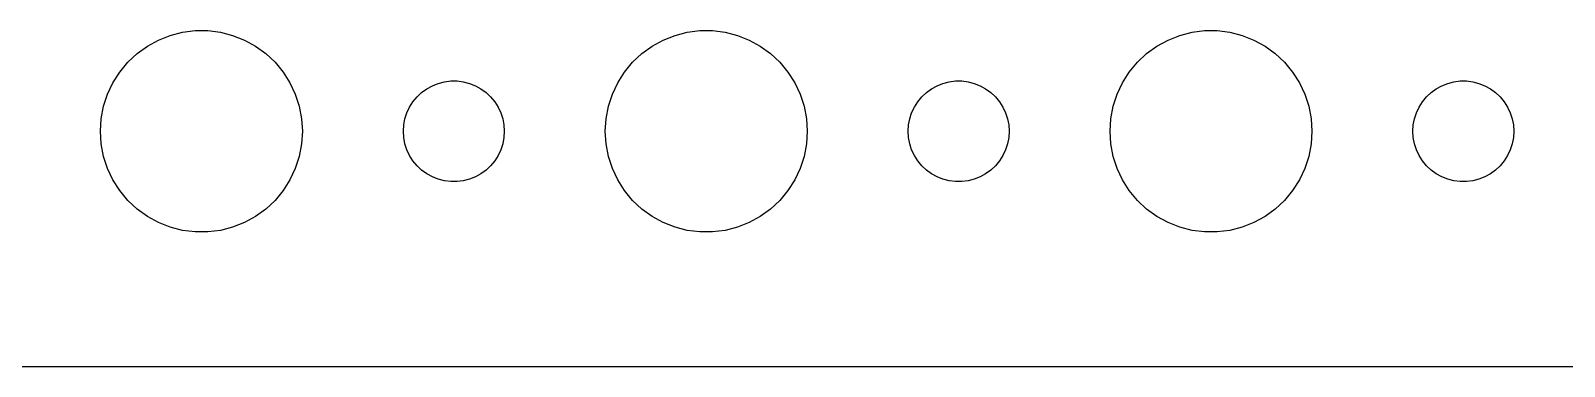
# Model space of a CAD drawing. Header units: metres. Extents: x -187 to 187, y -22 to 22.
# Drawn here: x -140.07 to -94.5, y -21.99 to -12.01 of the extents above; entities that cross this region are included whole.
import ezdxf

# ---------------------------------------------------------------- set-up
doc = ezdxf.new("R2010")
doc.units = ezdxf.units.M

msp = doc.modelspace()

# ---------------------------------------------------------------- linework, layer by layer
for p, q in [((-136.607, -12.467), (-136.277, -12.2855)), ((-136.277, -12.2855), (-135.927, -12.1468)), ((-135.927, -12.1468), (-135.562, -12.0531)), ((-135.562, -12.0531), (-135.188, -12.0059)), ((-135.188, -12.0059), (-134.812, -12.0059)), ((-134.812, -12.0059), (-134.438, -12.0531)), ((-134.438, -12.0531), (-134.073, -12.1468)), ((-134.073, -12.1468), (-133.723, -12.2855)), ((-133.723, -12.2855), (-133.393, -12.467)), ((-121.607, -12.467), (-121.277, -12.2855)), ((-121.277, -12.2855), (-120.927, -12.1468)), ((-120.927, -12.1468), (-120.562, -12.0531)), ((-120.562, -12.0531), (-120.188, -12.0059)), ((-120.188, -12.0059), (-119.812, -12.0059)), ((-119.812, -12.0059), (-119.438, -12.0531)), ((-119.438, -12.0531), (-119.073, -12.1468)), ((-119.073, -12.1468), (-118.723, -12.2855)), ((-118.723, -12.2855), (-118.393, -12.467)), ((-106.607, -12.467), (-106.277, -12.2855)), ((-106.277, -12.2855), (-105.927, -12.1468)), ((-105.927, -12.1468), (-105.562, -12.0531)), ((-105.562, -12.0531), (-105.188, -12.0059)), ((-105.188, -12.0059), (-104.812, -12.0059)), ((-104.812, -12.0059), (-104.438, -12.0531)), ((-104.438, -12.0531), (-104.073, -12.1468)), ((-104.073, -12.1468), (-103.723, -12.2855)), ((-103.723, -12.2855), (-103.393, -12.467)), ((-137.187, -12.9464), (-136.912, -12.6884)), ((-136.912, -12.6884), (-136.607, -12.467)), ((-133.393, -12.467), (-133.088, -12.6884)), ((-133.088, -12.6884), (-132.813, -12.9464)), ((-122.187, -12.9464), (-121.912, -12.6884)), ((-121.912, -12.6884), (-121.607, -12.467)), ((-118.393, -12.467), (-118.088, -12.6884)), ((-118.088, -12.6884), (-117.813, -12.9464)), ((-107.187, -12.9464), (-106.912, -12.6884)), ((-106.912, -12.6884), (-106.607, -12.467)), ((-103.393, -12.467), (-103.088, -12.6884)), ((-103.088, -12.6884), (-102.813, -12.9464)), ((-137.427, -13.2366), (-137.187, -12.9464)), ((-132.813, -12.9464), (-132.573, -13.2366)), ((-122.427, -13.2366), (-122.187, -12.9464)), ((-117.813, -12.9464), (-117.573, -13.2366)), ((-107.427, -13.2366), (-107.187, -12.9464)), ((-102.813, -12.9464), (-102.573, -13.2366)), ((-137.789, -13.8956), (-137.629, -13.5547)), ((-137.629, -13.5547), (-137.427, -13.2366)), ((-132.573, -13.2366), (-132.371, -13.5547)), ((-132.371, -13.5547), (-132.211, -13.8956)), ((-128.304, -13.7335), (-128.139, -13.6427)), ((-128.139, -13.6427), (-127.964, -13.5734)), ((-127.964, -13.5734), (-127.781, -13.5266)), ((-127.781, -13.5266), (-127.594, -13.5029)), ((-127.594, -13.5029), (-127.406, -13.5029)), ((-127.406, -13.5029), (-127.219, -13.5266)), ((-127.219, -13.5266), (-127.036, -13.5734)), ((-127.036, -13.5734), (-126.861, -13.6427)), ((-126.861, -13.6427), (-126.696, -13.7335)), ((-122.789, -13.8956), (-122.629, -13.5547)), ((-122.629, -13.5547), (-122.427, -13.2366)), ((-117.573, -13.2366), (-117.371, -13.5547)), ((-117.371, -13.5547), (-117.211, -13.8956)), ((-113.304, -13.7335), (-113.139, -13.6427)), ((-113.139, -13.6427), (-112.964, -13.5734)), ((-112.964, -13.5734), (-112.781, -13.5266)), ((-112.781, -13.5266), (-112.594, -13.5029)), ((-112.594, -13.5029), (-112.406, -13.5029)), ((-112.406, -13.5029), (-112.219, -13.5266)), ((-112.219, -13.5266), (-112.036, -13.5734)), ((-112.036, -13.5734), (-111.861, -13.6427)), ((-111.861, -13.6427), (-111.696, -13.7335)), ((-107.789, -13.8956), (-107.629, -13.5547)), ((-107.629, -13.5547), (-107.427, -13.2366)), ((-102.573, -13.2366), (-102.371, -13.5547)), ((-102.371, -13.5547), (-102.211, -13.8956)), ((-98.3037, -13.7335), (-98.1387, -13.6427)), ((-98.1387, -13.6427), (-97.9635, -13.5734)), ((-97.9635, -13.5734), (-97.7811, -13.5266)), ((-97.7811, -13.5266), (-97.5942, -13.5029)), ((-97.5942, -13.5029), (-97.4058, -13.5029)), ((-97.4058, -13.5029), (-97.2189, -13.5266)), ((-97.2189, -13.5266), (-97.0365, -13.5734)), ((-97.0365, -13.5734), (-96.8613, -13.6427)), ((-96.8613, -13.6427), (-96.6963, -13.7335)), ((-137.906, -14.2539), (-137.789, -13.8956)), ((-132.211, -13.8956), (-132.094, -14.2539)), ((-128.814, -14.2774), (-128.714, -14.1183)), ((-128.714, -14.1183), (-128.593, -13.9732)), ((-128.593, -13.9732), (-128.456, -13.8442)), ((-128.456, -13.8442), (-128.304, -13.7335)), ((-126.696, -13.7335), (-126.544, -13.8442)), ((-126.544, -13.8442), (-126.407, -13.9732)), ((-126.407, -13.9732), (-126.286, -14.1183)), ((-126.286, -14.1183), (-126.186, -14.2774)), ((-122.906, -14.2539), (-122.789, -13.8956)), ((-117.211, -13.8956), (-117.094, -14.2539)), ((-113.814, -14.2774), (-113.714, -14.1183)), ((-113.714, -14.1183), (-113.593, -13.9732)), ((-113.593, -13.9732), (-113.456, -13.8442)), ((-113.456, -13.8442), (-113.304, -13.7335)), ((-111.696, -13.7335), (-111.544, -13.8442)), ((-111.544, -13.8442), (-111.407, -13.9732)), ((-111.407, -13.9732), (-111.286, -14.1183)), ((-111.286, -14.1183), (-111.186, -14.2774)), ((-107.906, -14.2539), (-107.789, -13.8956)), ((-102.211, -13.8956), (-102.094, -14.2539)), ((-98.8145, -14.2774), (-98.7135, -14.1183)), ((-98.7135, -14.1183), (-98.5934, -13.9732)), ((-98.5934, -13.9732), (-98.4561, -13.8442)), ((-98.4561, -13.8442), (-98.3037, -13.7335)), ((-96.6963, -13.7335), (-96.5439, -13.8442)), ((-96.5439, -13.8442), (-96.4065, -13.9732)), ((-96.4065, -13.9732), (-96.2865, -14.1183)), ((-96.2865, -14.1183), (-96.1855, -14.2774)), ((-137.976, -14.624), (-137.906, -14.2539)), ((-132.094, -14.2539), (-132.024, -14.624)), ((-128.953, -14.627), (-128.895, -14.4478)), ((-128.895, -14.4478), (-128.814, -14.2774)), ((-126.186, -14.2774), (-126.105, -14.4478)), ((-126.105, -14.4478), (-126.047, -14.627)), ((-122.976, -14.624), (-122.906, -14.2539)), ((-117.094, -14.2539), (-117.024, -14.624)), ((-113.953, -14.627), (-113.895, -14.4478)), ((-113.895, -14.4478), (-113.814, -14.2774)), ((-111.186, -14.2774), (-111.105, -14.4478)), ((-111.105, -14.4478), (-111.047, -14.627)), ((-107.976, -14.624), (-107.906, -14.2539)), ((-102.094, -14.2539), (-102.024, -14.624)), ((-98.9529, -14.627), (-98.8947, -14.4478)), ((-98.8947, -14.4478), (-98.8145, -14.2774)), ((-96.1855, -14.2774), (-96.1053, -14.4478)), ((-96.1053, -14.4478), (-96.0471, -14.627)), ((-138, -15), (-137.976, -14.624)), ((-137.976, -15.376), (-138, -15)), ((-132.024, -14.624), (-132, -15)), ((-132, -15), (-132.024, -15.376)), ((-129, -15), (-128.988, -14.812)), ((-128.988, -15.188), (-129, -15)), ((-128.988, -14.812), (-128.953, -14.627)), ((-126.047, -14.627), (-126.012, -14.812)), ((-126.012, -14.812), (-126, -15)), ((-126, -15), (-126.012, -15.188)), ((-123, -15), (-122.976, -14.624)), ((-122.976, -15.376), (-123, -15)), ((-117.024, -14.624), (-117, -15)), ((-117, -15), (-117.024, -15.376)), ((-114, -15), (-113.988, -14.812)), ((-113.988, -15.188), (-114, -15)), ((-113.988, -14.812), (-113.953, -14.627)), ((-111.047, -14.627), (-111.012, -14.812)), ((-111.012, -14.812), (-111, -15)), ((-111, -15), (-111.012, -15.188)), ((-108, -15), (-107.976, -14.624)), ((-107.976, -15.376), (-108, -15)), ((-102.024, -14.624), (-102, -15)), ((-102, -15), (-102.024, -15.376)), ((-99, -15), (-98.9882, -14.812)), ((-98.9882, -15.188), (-99, -15)), ((-98.9882, -14.812), (-98.9529, -14.627)), ((-96.0471, -14.627), (-96.0118, -14.812)), ((-96.0118, -14.812), (-96, -15)), ((-96, -15), (-96.0118, -15.188)), ((-137.906, -15.7461), (-137.976, -15.376)), ((-132.024, -15.376), (-132.094, -15.7461)), ((-128.953, -15.373), (-128.988, -15.188)), ((-128.895, -15.5522), (-128.953, -15.373)), ((-126.047, -15.373), (-126.105, -15.5522)), ((-126.012, -15.188), (-126.047, -15.373)), ((-122.906, -15.7461), (-122.976, -15.376)), ((-117.024, -15.376), (-117.094, -15.7461)), ((-113.953, -15.373), (-113.988, -15.188)), ((-113.895, -15.5522), (-113.953, -15.373)), ((-111.047, -15.373), (-111.105, -15.5522)), ((-111.012, -15.188), (-111.047, -15.373)), ((-107.906, -15.7461), (-107.976, -15.376)), ((-102.024, -15.376), (-102.094, -15.7461)), ((-98.9529, -15.373), (-98.9882, -15.188)), ((-98.8947, -15.5522), (-98.9529, -15.373)), ((-96.0471, -15.373), (-96.1053, -15.5522)), ((-96.0118, -15.188), (-96.0471, -15.373)), ((-137.789, -16.1044), (-137.906, -15.7461)), ((-132.094, -15.7461), (-132.211, -16.1044)), ((-128.814, -15.7226), (-128.895, -15.5522)), ((-128.714, -15.8817), (-128.814, -15.7226)), ((-128.593, -16.0268), (-128.714, -15.8817)), ((-126.286, -15.8817), (-126.407, -16.0268)), ((-126.186, -15.7226), (-126.286, -15.8817)), ((-126.105, -15.5522), (-126.186, -15.7226)), ((-122.789, -16.1044), (-122.906, -15.7461)), ((-117.094, -15.7461), (-117.211, -16.1044)), ((-113.814, -15.7226), (-113.895, -15.5522)), ((-113.714, -15.8817), (-113.814, -15.7226)), ((-113.593, -16.0268), (-113.714, -15.8817)), ((-111.286, -15.8817), (-111.407, -16.0268)), ((-111.186, -15.7226), (-111.286, -15.8817)), ((-111.105, -15.5522), (-111.186, -15.7226)), ((-107.789, -16.1044), (-107.906, -15.7461)), ((-102.094, -15.7461), (-102.211, -16.1044)), ((-98.8145, -15.7226), (-98.8947, -15.5522)), ((-98.7135, -15.8817), (-98.8145, -15.7226)), ((-98.5934, -16.0268), (-98.7135, -15.8817)), ((-96.2865, -15.8817), (-96.4065, -16.0268)), ((-96.1855, -15.7226), (-96.2865, -15.8817)), ((-96.1053, -15.5522), (-96.1855, -15.7226)), ((-137.629, -16.4453), (-137.789, -16.1044)), ((-132.211, -16.1044), (-132.371, -16.4453)), ((-128.456, -16.1558), (-128.593, -16.0268)), ((-128.304, -16.2665), (-128.456, -16.1558)), ((-128.139, -16.3572), (-128.304, -16.2665)), ((-127.964, -16.4266), (-128.139, -16.3572)), ((-126.861, -16.3572), (-127.036, -16.4266)), ((-126.696, -16.2665), (-126.861, -16.3572)), ((-126.544, -16.1558), (-126.696, -16.2665)), ((-126.407, -16.0268), (-126.544, -16.1558)), ((-122.629, -16.4453), (-122.789, -16.1044)), ((-117.211, -16.1044), (-117.371, -16.4453)), ((-113.456, -16.1558), (-113.593, -16.0268)), ((-113.304, -16.2665), (-113.456, -16.1558)), ((-113.139, -16.3572), (-113.304, -16.2665)), ((-112.964, -16.4266), (-113.139, -16.3572)), ((-111.861, -16.3572), (-112.036, -16.4266)), ((-111.696, -16.2665), (-111.861, -16.3572)), ((-111.544, -16.1558), (-111.696, -16.2665)), ((-111.407, -16.0268), (-111.544, -16.1558)), ((-107.629, -16.4453), (-107.789, -16.1044)), ((-102.211, -16.1044), (-102.371, -16.4453)), ((-98.4561, -16.1558), (-98.5934, -16.0268)), ((-98.3037, -16.2665), (-98.4561, -16.1558)), ((-98.1387, -16.3572), (-98.3037, -16.2665)), ((-97.9635, -16.4266), (-98.1387, -16.3572)), ((-96.8613, -16.3572), (-97.0365, -16.4266)), ((-96.6963, -16.2665), (-96.8613, -16.3572)), ((-96.5439, -16.1558), (-96.6963, -16.2665)), ((-96.4065, -16.0268), (-96.5439, -16.1558)), ((-137.427, -16.7634), (-137.629, -16.4453)), ((-137.187, -17.0536), (-137.427, -16.7634)), ((-132.573, -16.7634), (-132.813, -17.0536)), ((-132.371, -16.4453), (-132.573, -16.7634)), ((-127.781, -16.4734), (-127.964, -16.4266)), ((-127.594, -16.497), (-127.781, -16.4734)), ((-127.406, -16.497), (-127.594, -16.497)), ((-127.219, -16.4734), (-127.406, -16.497)), ((-127.036, -16.4266), (-127.219, -16.4734)), ((-122.427, -16.7634), (-122.629, -16.4453)), ((-122.187, -17.0536), (-122.427, -16.7634)), ((-117.573, -16.7634), (-117.813, -17.0536)), ((-117.371, -16.4453), (-117.573, -16.7634)), ((-112.781, -16.4734), (-112.964, -16.4266)), ((-112.594, -16.497), (-112.781, -16.4734)), ((-112.406, -16.497), (-112.594, -16.497)), ((-112.219, -16.4734), (-112.406, -16.497)), ((-112.036, -16.4266), (-112.219, -16.4734)), ((-107.427, -16.7634), (-107.629, -16.4453)), ((-107.187, -17.0536), (-107.427, -16.7634)), ((-102.573, -16.7634), (-102.813, -17.0536)), ((-102.371, -16.4453), (-102.573, -16.7634)), ((-97.7811, -16.4734), (-97.9635, -16.4266)), ((-97.5942, -16.497), (-97.7811, -16.4734)), ((-97.4058, -16.497), (-97.5942, -16.497)), ((-97.2189, -16.4734), (-97.4058, -16.497)), ((-97.0365, -16.4266), (-97.2189, -16.4734)), ((-136.912, -17.3115), (-137.187, -17.0536)), ((-136.607, -17.533), (-136.912, -17.3115)), ((-133.088, -17.3115), (-133.393, -17.533)), ((-132.813, -17.0536), (-133.088, -17.3115)), ((-121.912, -17.3115), (-122.187, -17.0536)), ((-121.607, -17.533), (-121.912, -17.3115)), ((-118.088, -17.3115), (-118.393, -17.533)), ((-117.813, -17.0536), (-118.088, -17.3115)), ((-106.912, -17.3115), (-107.187, -17.0536)), ((-106.607, -17.533), (-106.912, -17.3115)), ((-103.088, -17.3115), (-103.393, -17.533)), ((-102.813, -17.0536), (-103.088, -17.3115)), ((-136.277, -17.7145), (-136.607, -17.533)), ((-135.927, -17.8532), (-136.277, -17.7145)), ((-133.723, -17.7145), (-134.073, -17.8532)), ((-133.393, -17.533), (-133.723, -17.7145)), ((-121.277, -17.7145), (-121.607, -17.533)), ((-120.927, -17.8532), (-121.277, -17.7145)), ((-118.723, -17.7145), (-119.073, -17.8532)), ((-118.393, -17.533), (-118.723, -17.7145)), ((-106.277, -17.7145), (-106.607, -17.533)), ((-105.927, -17.8532), (-106.277, -17.7145)), ((-103.723, -17.7145), (-104.073, -17.8532)), ((-103.393, -17.533), (-103.723, -17.7145)), ((-135.562, -17.9469), (-135.927, -17.8532)), ((-135.188, -17.9941), (-135.562, -17.9469)), ((-134.812, -17.9941), (-135.188, -17.9941)), ((-134.438, -17.9469), (-134.812, -17.9941)), ((-134.073, -17.8532), (-134.438, -17.9469)), ((-120.562, -17.9469), (-120.927, -17.8532)), ((-120.188, -17.9941), (-120.562, -17.9469)), ((-119.812, -17.9941), (-120.188, -17.9941)), ((-119.438, -17.9469), (-119.812, -17.9941)), ((-119.073, -17.8532), (-119.438, -17.9469)), ((-105.562, -17.9469), (-105.927, -17.8532)), ((-105.188, -17.9941), (-105.562, -17.9469)), ((-104.812, -17.9941), (-105.188, -17.9941)), ((-104.438, -17.9469), (-104.812, -17.9941)), ((-104.073, -17.8532), (-104.438, -17.9469)), ((-182.314, -21.9901), (182.314, -21.9901))]:
    msp.add_line(p, q)

doc.saveas('drawing.dxf')
